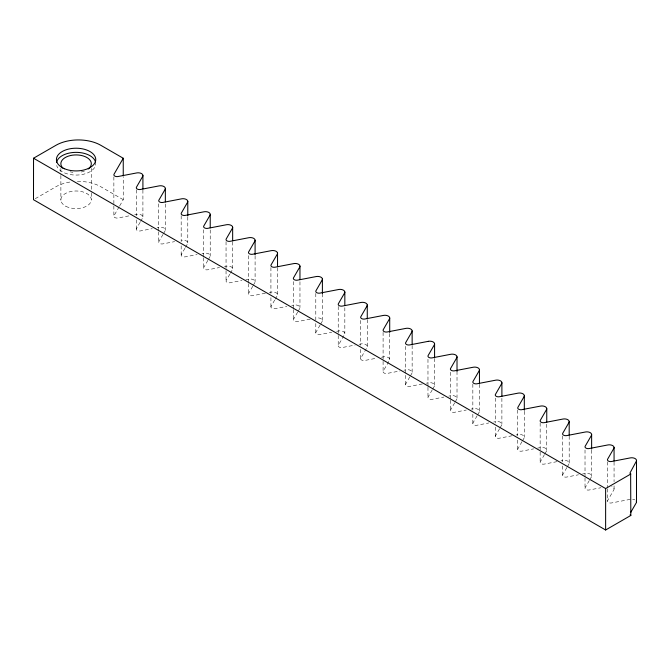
<?xml version="1.0" encoding="UTF-8"?>
<svg xmlns="http://www.w3.org/2000/svg" width="670" height="670" viewBox="0 0 670 670"><rect width="100%" height="100%" fill="white"/><g stroke="black" fill="none" stroke-linecap="round" stroke-linejoin="round"><path stroke-width="0.5" stroke-dasharray="3.35 2.51" d="M119.151 206.796L114.034 215.656A3.174 1.834 0 0 0 114.796 217.532A3.174 1.834 0 0 0 118.046 217.976L129.796 215.715M119.662 205.908L123.246 199.702L123.246 176.905M140.089 222.348L136.471 228.612A3.174 1.834 0 0 0 137.233 230.48A3.174 1.834 0 0 0 140.482 230.924L152.232 228.663M140.6 221.452L142.668 217.867A4.757 2.747 0 0 0 141.521 215.053A4.757 2.747 0 0 0 136.647 214.392L134.687 214.769M163.036 234.399L158.907 241.56A3.174 1.834 0 0 0 159.669 243.436A3.174 1.834 0 0 0 162.919 243.88L174.669 241.619M163.555 233.503L165.105 230.823A4.757 2.747 0 0 0 163.957 228.009A4.757 2.747 0 0 0 159.083 227.348L157.123 227.725M184.954 248.252L181.344 254.516A3.174 1.834 0 0 0 182.106 256.392A3.174 1.834 0 0 0 185.356 256.836L197.106 254.575M185.473 247.356L187.541 243.771A4.757 2.747 0 0 0 186.394 240.966A4.757 2.747 0 0 0 181.52 240.296M207.909 260.312L203.772 267.472A3.174 1.834 0 0 0 204.543 269.34A3.174 1.834 0 0 0 207.792 269.784L219.542 267.523M208.429 259.416L209.978 256.727A4.757 2.747 0 0 0 208.831 253.913A4.757 2.747 0 0 0 203.956 253.252L201.997 253.628M229.827 274.156L226.209 280.42A3.174 1.834 0 0 0 226.979 282.296A3.174 1.834 0 0 0 230.229 282.74L241.971 280.479M230.346 273.26L232.415 269.683A4.757 2.747 0 0 0 231.259 266.869A4.757 2.747 0 0 0 226.393 266.208L224.433 266.585M252.783 286.216L248.645 293.376A3.174 1.834 0 0 0 249.416 295.252A3.174 1.834 0 0 0 252.657 295.696L265.387 293.242M253.302 285.32L254.851 282.631A4.757 2.747 0 0 0 253.696 279.826A4.757 2.747 0 0 0 248.83 279.156L245.89 279.725M274.7 300.059L271.082 306.332A3.174 1.834 0 0 0 271.853 308.2A3.174 1.834 0 0 0 275.094 308.644L286.844 306.383M275.219 299.172L277.288 295.587A4.757 2.747 0 0 0 276.132 292.773A4.757 2.747 0 0 0 271.266 292.112L269.307 292.488M297.656 312.12L293.519 319.28A3.174 1.834 0 0 0 294.289 321.156A3.174 1.834 0 0 0 297.53 321.6L310.26 319.146M298.167 311.223L299.716 308.543A4.757 2.747 0 0 0 298.569 305.729A4.757 2.747 0 0 0 293.703 305.068L291.743 305.445M320.092 325.076L315.955 332.236A3.174 1.834 0 0 0 316.717 334.112A3.174 1.834 0 0 0 319.967 334.556L331.717 332.295M320.603 324.18L322.153 321.491A4.757 2.747 0 0 0 321.005 318.685A4.757 2.747 0 0 0 316.131 318.016M409.831 376.883L405.702 384.044A3.174 1.834 0 0 0 406.464 385.92A3.174 1.834 0 0 0 409.713 386.364L422.443 383.918M410.35 375.996L411.899 373.307A4.757 2.747 0 0 0 410.752 370.493A4.757 2.747 0 0 0 405.878 369.832L403.918 370.209M432.267 389.84L428.13 397A3.174 1.834 0 0 0 428.901 398.876A3.174 1.834 0 0 0 432.15 399.32L443.9 397.059M432.786 388.943L434.336 386.263A4.757 2.747 0 0 0 433.189 383.449A4.757 2.747 0 0 0 428.314 382.788L426.354 383.165M454.704 402.796L450.567 409.956A3.174 1.834 0 0 0 451.337 411.832A3.174 1.834 0 0 0 454.587 412.268L466.328 410.007M455.223 401.899L456.772 399.211A4.757 2.747 0 0 0 455.617 396.406A4.757 2.747 0 0 0 450.751 395.736L448.791 396.112M477.141 415.743L473.003 422.904A3.174 1.834 0 0 0 473.774 424.78A3.174 1.834 0 0 0 477.015 425.224L488.765 422.963M477.66 414.856L479.209 412.167A4.757 2.747 0 0 0 478.053 409.353A4.757 2.747 0 0 0 473.188 408.692L471.228 409.069M499.577 428.7L495.44 435.86A3.174 1.834 0 0 0 496.21 437.736A3.174 1.834 0 0 0 499.452 438.18L512.181 435.726M500.088 427.803L501.646 425.123A4.757 2.747 0 0 0 500.49 422.309A4.757 2.747 0 0 0 495.624 421.648L493.664 422.025M522.014 441.656L517.877 448.816A3.174 1.834 0 0 0 521.369 451.203L533.638 448.867M522.525 440.76L524.074 438.071A4.757 2.747 0 0 0 522.927 435.257A4.757 2.747 0 0 0 518.061 434.595L516.101 434.972M544.45 454.603L540.313 461.764A3.174 1.834 0 0 0 541.075 463.64A3.174 1.834 0 0 0 544.325 464.084L557.055 461.638M544.961 453.707L546.511 451.027A4.757 2.747 0 0 0 545.363 448.213A4.757 2.747 0 0 0 540.489 447.552L537.558 448.113M566.879 467.56L562.75 474.72A3.174 1.834 0 0 0 563.512 476.596A3.174 1.834 0 0 0 566.761 477.04L578.511 474.779M567.398 466.663L568.947 463.983A4.757 2.747 0 0 0 567.8 461.169A4.757 2.747 0 0 0 562.926 460.508L560.974 460.885M589.315 480.516L585.186 487.676A3.174 1.834 0 0 0 585.948 489.544A3.174 1.834 0 0 0 589.198 489.988L600.948 487.727M589.835 479.619L591.384 476.931A4.757 2.747 0 0 0 590.236 474.117A4.757 2.747 0 0 0 585.362 473.456L582.431 474.025M35.292 198.663L55.937 186.746A31.733 18.316 0 0 1 71.95 181.763M336.616 331.349L338.568 330.972A4.757 2.747 0 0 1 343.442 331.633A4.757 2.747 0 0 1 344.589 334.447L338.392 345.192A3.174 1.834 0 0 0 339.154 347.06A3.174 1.834 0 0 0 342.404 347.504L355.134 345.058M359.045 344.305L361.004 343.928A4.757 2.747 0 0 1 365.879 344.589A4.757 2.747 0 0 1 367.026 347.403L360.828 358.14A3.174 1.834 0 0 0 361.591 360.016A3.174 1.834 0 0 0 364.84 360.46L376.59 358.199M381.481 357.252L383.441 356.875A4.757 2.747 0 0 1 388.315 357.546A4.757 2.747 0 0 1 389.463 360.351L383.265 371.096A3.174 1.834 0 0 0 384.027 372.972A3.174 1.834 0 0 0 387.277 373.408L400.007 370.962M630.236 499.359L611.635 502.944A3.174 1.834 0 0 1 608.385 502.5A3.174 1.834 0 0 1 607.623 500.624L613.821 489.887A4.757 2.747 0 0 0 611.71 486.646M123.246 199.702L100.81 186.746A31.733 18.316 0 0 0 76.522 181.411M614.063 462.024L614.063 481.713M614.063 485.859L614.063 488.966M607.456 461.865L607.456 487.768M607.456 488.807L607.456 501.244M591.627 450.106L591.627 476.01M585.019 449.947L585.019 476.889M585.019 477.928L585.019 488.288M569.19 436.111L569.19 463.062M562.582 435.952L562.582 461.865M562.582 466.01L562.582 475.331M546.754 424.202L546.754 450.106M540.154 423.005L540.154 450.985M540.154 452.016L540.154 462.384M524.317 411.246L524.317 437.15M517.717 410.048L517.717 435.952M517.717 440.098L517.717 449.428M501.889 398.29L501.889 424.202M495.281 398.131L495.281 423.005M495.281 427.15L495.281 436.471M479.452 384.304L479.452 411.246M472.844 384.144L472.844 410.048M472.844 414.194L472.844 423.524M457.015 371.347L457.015 398.29M450.407 372.227L450.407 399.169M450.407 400.208L450.407 410.568M434.579 358.4L434.579 385.342M427.971 359.271L427.971 386.213M427.971 387.252L427.971 397.611M412.142 345.444L412.142 372.386M405.534 346.323L405.534 374.296M405.534 375.334L405.534 384.664M389.706 333.526L389.706 359.43M383.098 332.328L383.098 360.309M383.098 361.348L383.098 371.708M367.269 319.54L367.269 346.482M360.661 320.411L360.661 345.284M360.661 349.43L360.661 358.752M344.832 307.622L344.832 333.526M338.224 306.425L338.224 334.405M338.224 335.435L338.224 345.804M322.396 293.628L322.396 320.57M315.796 293.468L315.796 322.488M315.796 323.526L315.796 332.848M299.959 281.71L299.959 307.622M293.359 281.551L293.359 308.493M293.359 309.532L293.359 319.9M277.531 267.724L277.531 294.666M270.923 267.565L270.923 293.468M270.923 297.614L270.923 306.944M255.094 255.806L255.094 281.71M248.486 255.647L248.486 282.589M248.486 283.628L248.486 293.988M232.658 241.82L232.658 268.762M226.05 241.661L226.05 269.633M226.05 270.672L226.05 281.04M210.221 229.902L210.221 255.806M203.613 229.743L203.613 256.685M203.613 257.724L203.613 268.084M187.784 216.946L187.784 242.858M181.176 215.748L181.176 241.661M181.176 245.806L181.176 255.128M165.348 203.998L165.348 229.902M158.74 203.831L158.74 230.781M158.74 231.812L158.74 242.18M142.911 190.004L142.911 216.946M136.303 189.845L136.303 215.748M136.303 219.894L136.303 229.224M113.867 176.888L113.867 204.869M113.867 205.908L113.867 216.268M91.296 168.396L91.296 192.097M91.296 193.127L91.296 199.308M60.878 168.312L60.878 174.493M60.878 175.523L60.878 200.255M632.639 499.267A4.757 2.747 0 0 1 634.808 499.87M84.395 171.084A15.234 8.794 0 0 1 78.884 172.358M72.938 172.316A15.234 8.794 0 0 1 70.09 171.796M95.5 161.872A19.673 11.357 0 0 1 79.269 174.92A19.673 11.357 0 0 1 56.674 165.557M65.911 206.318A15.234 8.794 0 0 0 90.986 201.595A15.234 8.794 0 0 0 71.355 191.419A15.234 8.794 0 0 0 65.911 206.318"/><path stroke-width="1" d="M123.246 175.867L123.246 158.254L100.81 145.298A31.733 18.316 0 0 0 55.937 145.298L33.542 158.229L33.5 199.702L605.63 529.995L630.83 515.448L630.638 473.891A3.174 1.834 0 0 1 629.951 473.054L636.257 461.387A4.757 2.747 0 0 0 635.11 458.573A4.757 2.747 0 0 0 630.236 457.911L611.635 461.496A3.174 1.834 0 0 1 608.385 461.052A3.174 1.834 0 0 1 607.623 459.176L613.821 448.431A4.757 2.747 0 0 0 612.673 445.625A4.757 2.747 0 0 0 607.799 444.964L589.198 448.54A3.174 1.834 0 0 1 585.948 448.096A3.174 1.834 0 0 1 585.186 446.22L591.384 435.483A4.757 2.747 0 0 0 590.236 432.669A4.757 2.747 0 0 0 585.362 432.008L566.761 435.584A3.174 1.834 0 0 1 563.512 435.14A3.174 1.834 0 0 1 562.75 433.272L568.947 422.527A4.757 2.747 0 0 0 567.8 419.713A4.757 2.747 0 0 0 562.926 419.052L544.325 422.636A3.174 1.834 0 0 1 541.075 422.192A3.174 1.834 0 0 1 540.313 420.316L546.511 409.579A4.757 2.747 0 0 0 545.363 406.765A4.757 2.747 0 0 0 540.489 406.095L521.369 409.755A3.174 1.834 0 0 1 517.877 407.36L524.074 396.623A4.757 2.747 0 0 0 522.927 393.809A4.757 2.747 0 0 0 518.061 393.148L499.452 396.724A3.174 1.834 0 0 1 496.21 396.288A3.174 1.834 0 0 1 495.44 394.412L501.646 383.667A4.757 2.747 0 0 0 500.49 380.853A4.757 2.747 0 0 0 495.624 380.192L477.015 383.776A3.174 1.834 0 0 1 473.774 383.332A3.174 1.834 0 0 1 473.003 381.456L479.209 370.719A4.757 2.747 0 0 0 478.053 367.905A4.757 2.747 0 0 0 473.188 367.244L454.587 370.82A3.174 1.834 0 0 1 451.337 370.376A3.174 1.834 0 0 1 450.567 368.5L456.772 357.763A4.757 2.747 0 0 0 455.617 354.949A4.757 2.747 0 0 0 450.751 354.288L432.15 357.864A3.174 1.834 0 0 1 428.901 357.428A3.174 1.834 0 0 1 428.13 355.552L434.336 344.807A4.757 2.747 0 0 0 433.189 342.002A4.757 2.747 0 0 0 428.314 341.332M123.246 158.254L114.034 174.208A3.174 1.834 0 0 0 114.796 176.076A3.174 1.834 0 0 0 118.046 176.52L136.647 172.944A4.757 2.747 0 0 1 141.521 173.605A4.757 2.747 0 0 1 142.668 176.419L136.471 187.156A3.174 1.834 0 0 0 137.233 189.032A3.174 1.834 0 0 0 140.482 189.476L159.083 185.892A4.757 2.747 0 0 1 163.957 186.561A4.757 2.747 0 0 1 165.105 189.367L158.907 200.112A3.174 1.834 0 0 0 159.669 201.988A3.174 1.834 0 0 0 162.919 202.432L181.52 198.848A4.757 2.747 0 0 1 186.394 199.509A4.757 2.747 0 0 1 187.541 202.323L181.344 213.068A3.174 1.834 0 0 0 182.106 214.936A3.174 1.834 0 0 0 185.356 215.38L203.956 211.804A4.757 2.747 0 0 1 208.831 212.465A4.757 2.747 0 0 1 209.978 215.279L203.772 226.016A3.174 1.834 0 0 0 204.543 227.892A3.174 1.834 0 0 0 207.792 228.336L226.393 224.752A4.757 2.747 0 0 1 231.259 225.422A4.757 2.747 0 0 1 232.415 228.227L226.209 238.972A3.174 1.834 0 0 0 226.979 240.848A3.174 1.834 0 0 0 230.229 241.292L248.83 237.708A4.757 2.747 0 0 1 253.696 238.369A4.757 2.747 0 0 1 254.851 241.183L248.645 251.928A3.174 1.834 0 0 0 249.416 253.796A3.174 1.834 0 0 0 252.657 254.24L271.266 250.664A4.757 2.747 0 0 1 276.132 251.325A4.757 2.747 0 0 1 277.288 254.139L271.082 264.876A3.174 1.834 0 0 0 271.853 266.752A3.174 1.834 0 0 0 275.094 267.196L293.703 263.611A4.757 2.747 0 0 1 298.569 264.281A4.757 2.747 0 0 1 299.716 267.087L293.519 277.832A3.174 1.834 0 0 0 294.289 279.708A3.174 1.834 0 0 0 297.53 280.152L316.131 276.568A4.757 2.747 0 0 1 321.005 277.229A4.757 2.747 0 0 1 322.153 280.043L315.955 290.78A3.174 1.834 0 0 0 316.717 292.656A3.174 1.834 0 0 0 319.967 293.1L338.568 289.524A4.757 2.747 0 0 1 343.442 290.185A4.757 2.747 0 0 1 344.589 292.999L338.392 303.736A3.174 1.834 0 0 0 339.154 305.612A3.174 1.834 0 0 0 342.404 306.056L361.004 302.472A4.757 2.747 0 0 1 365.879 303.142A4.757 2.747 0 0 1 367.026 305.947L360.828 316.692A3.174 1.834 0 0 0 361.591 318.568A3.174 1.834 0 0 0 364.84 319.004L383.441 315.428A4.757 2.747 0 0 1 388.315 316.089A4.757 2.747 0 0 1 389.463 318.903L383.265 329.64A3.174 1.834 0 0 0 384.027 331.516A3.174 1.834 0 0 0 387.277 331.96L405.878 328.384A4.757 2.747 0 0 1 410.752 329.045A4.757 2.747 0 0 1 411.899 331.859L405.702 342.596A3.174 1.834 0 0 0 406.464 344.472A3.174 1.834 0 0 0 409.713 344.916L428.314 341.332M630.571 512.684L636.257 502.835A4.757 2.747 0 0 0 636.198 501.001M605.63 529.995L605.63 488.547L630.83 474M33.542 158.229L605.63 488.547M630.83 515.448L630.638 515.339A3.174 1.834 0 0 1 630.093 514.803M636.5 460.466L636.5 501.922M614.063 447.51L614.063 460.985M591.627 434.562L591.627 449.068M569.19 421.606L569.19 435.081M546.754 408.658L546.754 422.125M524.317 395.702L524.317 410.208M501.889 382.746L501.889 396.221M479.452 369.798L479.452 383.265M457.015 356.842L457.015 371.347M434.579 343.886L434.579 357.361M412.142 330.938L412.142 344.405M389.706 317.982L389.706 332.488M367.269 305.026L367.269 318.501M344.832 292.078L344.832 305.545M322.396 279.122L322.396 293.628M299.959 266.166L299.959 279.641M277.531 253.218L277.531 266.685M255.094 240.262L255.094 254.767M232.658 227.306L232.658 240.781M210.221 214.358L210.221 227.825M187.784 201.402L187.784 215.908M165.348 188.454L165.348 201.921M142.911 175.498L142.911 188.965M63.323 168.513A15.234 8.794 0 0 1 66.347 156.956A15.234 8.794 0 0 1 86.589 157.35A15.234 8.794 0 0 1 88.256 168.999M56.506 162.592A19.673 11.357 0 0 1 75.459 152.366A19.673 11.357 0 0 1 95.5 161.872M64.613 168.798A19.673 11.357 0 0 0 95.659 160.691A19.673 11.357 0 0 0 67.98 149.226A19.673 11.357 0 0 0 64.613 168.798"/></g></svg>
